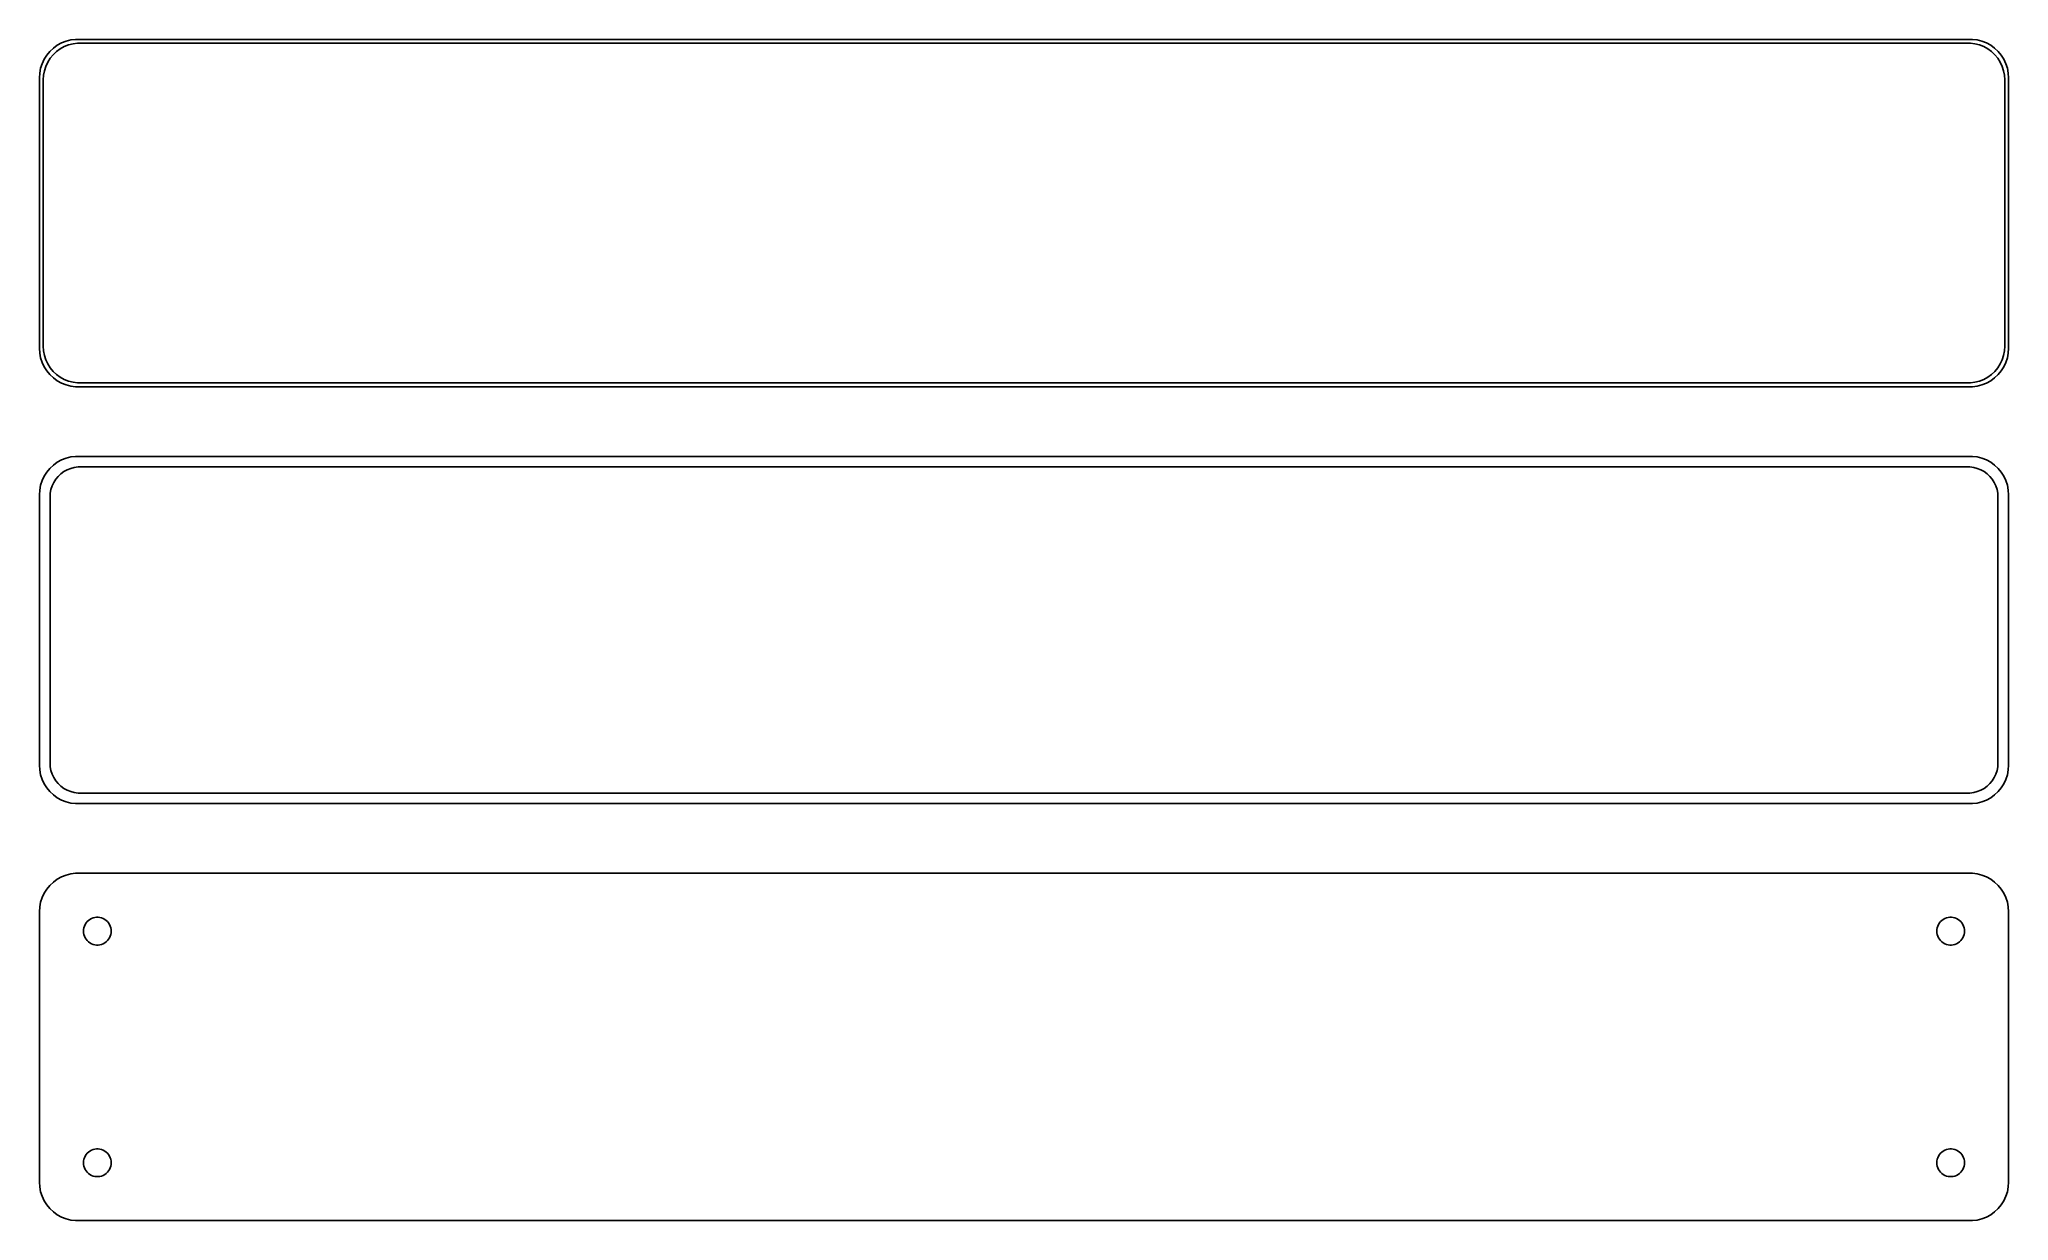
# Model space of a CAD drawing. Header units: metres. Extents: x -128 to 128, y 86 to 238.
import ezdxf

# ---------------------------------------------------------------- set-up
doc = ezdxf.new("R2010")
doc.units = ezdxf.units.M

msp = doc.modelspace()

# ---------------------------------------------------------------- linework, layer by layer
for p, q in [((-125.687, 237.353), (-126.145, 236.923)), ((-125.179, 237.722), (-125.687, 237.353)), ((-125.278, 236.91), (-124.795, 237.261)), ((-124.629, 238.024), (-125.179, 237.722)), ((-124.795, 237.261), (-124.272, 237.548)), ((-124.045, 238.255), (-124.629, 238.024)), ((-124.272, 237.548), (-123.718, 237.768)), ((-123.437, 238.411), (-124.045, 238.255)), ((-123.718, 237.768), (-123.14, 237.916)), ((-122.814, 238.49), (-123.437, 238.411)), ((-123.14, 237.916), (-122.548, 237.991)), ((122.814, 238.49), (-122.814, 238.49)), ((-122.548, 237.991), (122.548, 237.991)), ((122.548, 237.991), (123.14, 237.916)), ((123.437, 238.411), (122.814, 238.49)), ((123.14, 237.916), (123.718, 237.768)), ((124.045, 238.255), (123.437, 238.411)), ((123.718, 237.768), (124.272, 237.548)), ((124.629, 238.024), (124.045, 238.255)), ((124.272, 237.548), (124.795, 237.261)), ((125.179, 237.722), (124.629, 238.024)), ((124.795, 237.261), (125.278, 236.91)), ((125.687, 237.353), (125.179, 237.722)), ((126.145, 236.923), (125.687, 237.353)), ((-127.343, 234.743), (-127.461, 234.127)), ((-127.149, 235.341), (-127.343, 234.743)), ((-126.882, 235.909), (-127.149, 235.341)), ((-126.545, 236.439), (-126.882, 235.909)), ((-126.851, 234.431), (-126.666, 234.999)), ((-126.666, 234.999), (-126.412, 235.538)), ((-126.145, 236.923), (-126.545, 236.439)), ((-126.412, 235.538), (-126.093, 236.042)), ((-126.093, 236.042), (-125.713, 236.502)), ((-125.713, 236.502), (-125.278, 236.91)), ((125.278, 236.91), (125.713, 236.502)), ((125.713, 236.502), (126.093, 236.042)), ((126.093, 236.042), (126.412, 235.538)), ((126.545, 236.439), (126.145, 236.923)), ((126.412, 235.538), (126.666, 234.999)), ((126.882, 235.909), (126.545, 236.439)), ((126.666, 234.999), (126.851, 234.431)), ((127.149, 235.341), (126.882, 235.909)), ((127.343, 234.743), (127.149, 235.341)), ((127.461, 234.127), (127.343, 234.743)), ((-127.461, 234.127), (-127.5, 233.5)), ((-127.5, 233.5), (-127.5, 198.5)), ((-127, 233.25), (-126.963, 233.845)), ((-127, 198.75), (-127, 233.25)), ((-126.963, 233.845), (-126.851, 234.431)), ((126.851, 234.431), (126.963, 233.845)), ((126.963, 233.845), (127, 233.25)), ((127, 233.25), (127, 198.75)), ((127.5, 233.5), (127.461, 234.127)), ((127.5, 198.5), (127.5, 233.5)), ((-127.5, 198.5), (-127.461, 197.873)), ((-127.461, 197.873), (-127.343, 197.257)), ((-127.343, 197.257), (-127.149, 196.659)), ((-127.149, 196.659), (-126.882, 196.091)), ((-126.963, 198.155), (-127, 198.75)), ((-126.851, 197.569), (-126.963, 198.155)), ((-126.666, 197.001), (-126.851, 197.569)), ((-126.412, 196.462), (-126.666, 197.001)), ((-126.093, 195.958), (-126.412, 196.462)), ((126.412, 196.462), (126.093, 195.958)), ((126.666, 197.001), (126.412, 196.462)), ((126.851, 197.569), (126.666, 197.001)), ((126.963, 198.155), (126.851, 197.569)), ((126.882, 196.091), (127.149, 196.659)), ((127, 198.75), (126.963, 198.155)), ((127.149, 196.659), (127.343, 197.257)), ((127.343, 197.257), (127.461, 197.873)), ((127.461, 197.873), (127.5, 198.5)), ((-126.882, 196.091), (-126.545, 195.561)), ((-126.545, 195.561), (-126.145, 195.077)), ((-126.145, 195.077), (-125.687, 194.647)), ((-125.713, 195.498), (-126.093, 195.958)), ((-125.278, 195.09), (-125.713, 195.498)), ((-125.687, 194.647), (-125.179, 194.278)), ((-124.795, 194.739), (-125.278, 195.09)), ((-125.179, 194.278), (-124.629, 193.976)), ((-124.272, 194.452), (-124.795, 194.739)), ((-124.629, 193.976), (-124.045, 193.745)), ((-123.718, 194.232), (-124.272, 194.452)), ((-123.14, 194.084), (-123.718, 194.232)), ((-122.548, 194.009), (-123.14, 194.084)), ((122.548, 194.009), (-122.548, 194.009)), ((123.14, 194.084), (122.548, 194.009)), ((123.718, 194.232), (123.14, 194.084)), ((124.272, 194.452), (123.718, 194.232)), ((124.045, 193.745), (124.629, 193.976)), ((124.795, 194.739), (124.272, 194.452)), ((124.629, 193.976), (125.179, 194.278)), ((125.278, 195.09), (124.795, 194.739)), ((125.179, 194.278), (125.687, 194.647)), ((125.713, 195.498), (125.278, 195.09)), ((125.687, 194.647), (126.145, 195.077)), ((126.093, 195.958), (125.713, 195.498)), ((126.145, 195.077), (126.545, 195.561)), ((126.545, 195.561), (126.882, 196.091)), ((-124.045, 193.745), (-123.437, 193.589)), ((-123.437, 193.589), (-122.814, 193.51)), ((-122.814, 193.51), (122.814, 193.51)), ((122.814, 193.51), (123.437, 193.589)), ((123.437, 193.589), (124.045, 193.745)), ((-125.179, 183.722), (-125.687, 183.353)), ((-124.629, 184.024), (-125.179, 183.722)), ((-124.045, 184.255), (-124.629, 184.024)), ((-123.437, 184.411), (-124.045, 184.255)), ((-122.814, 184.49), (-123.437, 184.411)), ((122.814, 184.49), (-122.814, 184.49)), ((123.437, 184.411), (122.814, 184.49)), ((124.045, 184.255), (123.437, 184.411)), ((124.629, 184.024), (124.045, 184.255)), ((125.179, 183.722), (124.629, 184.024)), ((125.687, 183.353), (125.179, 183.722)), ((-127.149, 181.341), (-127.343, 180.743)), ((-126.882, 181.909), (-127.149, 181.341)), ((-126.545, 182.439), (-126.882, 181.909)), ((-126.145, 182.923), (-126.545, 182.439)), ((-125.687, 183.353), (-126.145, 182.923)), ((-125.848, 180.674), (-125.641, 181.114)), ((-125.641, 181.114), (-125.38, 181.524)), ((-125.38, 181.524), (-125.071, 181.899)), ((-125.071, 181.899), (-124.716, 182.231)), ((-124.716, 182.231), (-124.323, 182.517)), ((-124.323, 182.517), (-123.898, 182.751)), ((-123.898, 182.751), (-123.446, 182.93)), ((-123.446, 182.93), (-122.975, 183.051)), ((-122.975, 183.051), (-122.493, 183.112)), ((-122.493, 183.112), (122.493, 183.112)), ((122.493, 183.112), (122.975, 183.051)), ((122.975, 183.051), (123.446, 182.93)), ((123.446, 182.93), (123.898, 182.751)), ((123.898, 182.751), (124.323, 182.517)), ((124.323, 182.517), (124.716, 182.231)), ((124.716, 182.231), (125.071, 181.899)), ((125.071, 181.899), (125.38, 181.524)), ((125.38, 181.524), (125.641, 181.114)), ((125.641, 181.114), (125.848, 180.674)), ((126.145, 182.923), (125.687, 183.353)), ((126.545, 182.439), (126.145, 182.923)), ((126.882, 181.909), (126.545, 182.439)), ((127.149, 181.341), (126.882, 181.909)), ((127.343, 180.743), (127.149, 181.341)), ((-127.461, 180.127), (-127.5, 179.5)), ((-127.5, 179.5), (-127.5, 144.5)), ((-127.343, 180.743), (-127.461, 180.127)), ((-126.119, 179.25), (-126.089, 179.735)), ((-126.119, 144.75), (-126.119, 179.25)), ((-126.089, 179.735), (-125.998, 180.212)), ((-125.998, 180.212), (-125.848, 180.674)), ((125.848, 180.674), (125.998, 180.212)), ((125.998, 180.212), (126.089, 179.735)), ((126.089, 179.735), (126.119, 179.25)), ((126.119, 179.25), (126.119, 144.75)), ((127.461, 180.127), (127.343, 180.743)), ((127.5, 179.5), (127.461, 180.127)), ((127.5, 144.5), (127.5, 179.5)), ((-127.5, 144.5), (-127.461, 143.873)), ((-127.461, 143.873), (-127.343, 143.257)), ((-127.343, 143.257), (-127.149, 142.659)), ((-126.089, 144.265), (-126.119, 144.75)), ((-125.998, 143.788), (-126.089, 144.265)), ((-125.848, 143.326), (-125.998, 143.788)), ((-125.641, 142.886), (-125.848, 143.326)), ((-125.38, 142.476), (-125.641, 142.886)), ((125.641, 142.886), (125.38, 142.476)), ((125.848, 143.326), (125.641, 142.886)), ((125.998, 143.788), (125.848, 143.326)), ((126.089, 144.265), (125.998, 143.788)), ((126.119, 144.75), (126.089, 144.265)), ((127.149, 142.659), (127.343, 143.257)), ((127.343, 143.257), (127.461, 143.873)), ((127.461, 143.873), (127.5, 144.5)), ((-127.149, 142.659), (-126.882, 142.091)), ((-126.882, 142.091), (-126.545, 141.561)), ((-126.545, 141.561), (-126.145, 141.077)), ((-126.145, 141.077), (-125.687, 140.647)), ((-125.687, 140.647), (-125.179, 140.278)), ((-125.071, 142.101), (-125.38, 142.476)), ((-125.179, 140.278), (-124.629, 139.976)), ((-124.716, 141.769), (-125.071, 142.101)), ((-124.323, 141.483), (-124.716, 141.769)), ((-123.898, 141.249), (-124.323, 141.483)), ((-123.446, 141.07), (-123.898, 141.249)), ((-122.975, 140.949), (-123.446, 141.07)), ((-122.493, 140.888), (-122.975, 140.949)), ((122.493, 140.888), (-122.493, 140.888)), ((122.975, 140.949), (122.493, 140.888)), ((123.446, 141.07), (122.975, 140.949)), ((123.898, 141.249), (123.446, 141.07)), ((124.323, 141.483), (123.898, 141.249)), ((124.716, 141.769), (124.323, 141.483)), ((124.629, 139.976), (125.179, 140.278)), ((125.071, 142.101), (124.716, 141.769)), ((125.38, 142.476), (125.071, 142.101)), ((125.179, 140.278), (125.687, 140.647)), ((125.687, 140.647), (126.145, 141.077)), ((126.145, 141.077), (126.545, 141.561)), ((126.545, 141.561), (126.882, 142.091)), ((126.882, 142.091), (127.149, 142.659)), ((-124.629, 139.976), (-124.045, 139.745)), ((-124.045, 139.745), (-123.437, 139.589)), ((-123.437, 139.589), (-122.814, 139.51)), ((-122.814, 139.51), (122.814, 139.51)), ((122.814, 139.51), (123.437, 139.589)), ((123.437, 139.589), (124.045, 139.745)), ((124.045, 139.745), (124.629, 139.976)), ((-124.045, 130.255), (-124.629, 130.024)), ((-123.437, 130.411), (-124.045, 130.255)), ((-122.814, 130.49), (-123.437, 130.411)), ((122.814, 130.49), (-122.814, 130.49)), ((123.437, 130.411), (122.814, 130.49)), ((124.045, 130.255), (123.437, 130.411)), ((124.629, 130.024), (124.045, 130.255)), ((-126.882, 127.909), (-127.149, 127.341)), ((-126.545, 128.439), (-126.882, 127.909)), ((-126.145, 128.923), (-126.545, 128.439)), ((-125.687, 129.353), (-126.145, 128.923)), ((-125.179, 129.722), (-125.687, 129.353)), ((-124.629, 130.024), (-125.179, 129.722)), ((125.179, 129.722), (124.629, 130.024)), ((125.687, 129.353), (125.179, 129.722)), ((126.145, 128.923), (125.687, 129.353)), ((126.545, 128.439), (126.145, 128.923)), ((126.882, 127.909), (126.545, 128.439)), ((127.149, 127.341), (126.882, 127.909)), ((-127.461, 126.127), (-127.5, 125.5)), ((-127.5, 125.5), (-127.5, 90.5)), ((-127.343, 126.743), (-127.461, 126.127)), ((-127.149, 127.341), (-127.343, 126.743)), ((127.343, 126.743), (127.149, 127.341)), ((127.461, 126.127), (127.343, 126.743)), ((127.5, 125.5), (127.461, 126.127)), ((127.5, 90.5), (127.5, 125.5)), ((-121.8, 123), (-121.786, 123.226)), ((-121.786, 122.774), (-121.8, 123)), ((-121.786, 123.226), (-121.743, 123.448)), ((-121.743, 122.552), (-121.786, 122.774)), ((-121.743, 123.448), (-121.674, 123.663)), ((-121.674, 122.337), (-121.743, 122.552)), ((-121.674, 123.663), (-121.577, 123.867)), ((-121.577, 123.867), (-121.456, 124.058)), ((-121.456, 124.058), (-121.312, 124.232)), ((-121.312, 124.232), (-121.147, 124.387)), ((-121.147, 124.387), (-120.964, 124.52)), ((-120.964, 124.52), (-120.766, 124.629)), ((-120.766, 124.629), (-120.556, 124.712)), ((-120.556, 124.712), (-120.337, 124.768)), ((-120.337, 124.768), (-120.113, 124.796)), ((-120.113, 124.796), (-119.887, 124.796)), ((-119.887, 124.796), (-119.663, 124.768)), ((-119.663, 124.768), (-119.444, 124.712)), ((-119.444, 124.712), (-119.234, 124.629)), ((-119.234, 124.629), (-119.036, 124.52)), ((-119.036, 124.52), (-118.853, 124.387)), ((-118.853, 124.387), (-118.688, 124.232)), ((-118.688, 124.232), (-118.544, 124.058)), ((-118.544, 124.058), (-118.423, 123.867)), ((-118.423, 123.867), (-118.326, 123.663)), ((-118.326, 123.663), (-118.257, 123.448)), ((-118.257, 122.552), (-118.326, 122.337)), ((-118.257, 123.448), (-118.214, 123.226)), ((-118.214, 122.774), (-118.257, 122.552)), ((-118.214, 123.226), (-118.2, 123)), ((-118.2, 123), (-118.214, 122.774)), ((118.2, 123), (118.214, 123.226)), ((118.214, 122.774), (118.2, 123)), ((118.214, 123.226), (118.257, 123.448)), ((118.257, 122.552), (118.214, 122.774)), ((118.257, 123.448), (118.326, 123.663)), ((118.326, 122.337), (118.257, 122.552)), ((118.326, 123.663), (118.423, 123.867)), ((118.423, 123.867), (118.544, 124.058)), ((118.544, 124.058), (118.688, 124.232)), ((118.688, 124.232), (118.853, 124.387)), ((118.853, 124.387), (119.036, 124.52)), ((119.036, 124.52), (119.234, 124.629)), ((119.234, 124.629), (119.444, 124.712)), ((119.444, 124.712), (119.663, 124.768)), ((119.663, 124.768), (119.887, 124.796)), ((119.887, 124.796), (120.113, 124.796)), ((120.113, 124.796), (120.337, 124.768)), ((120.337, 124.768), (120.556, 124.712)), ((120.556, 124.712), (120.766, 124.629)), ((120.766, 124.629), (120.964, 124.52)), ((120.964, 124.52), (121.147, 124.387)), ((121.147, 124.387), (121.312, 124.232)), ((121.312, 124.232), (121.456, 124.058)), ((121.456, 124.058), (121.577, 123.867)), ((121.577, 123.867), (121.674, 123.663)), ((121.674, 123.663), (121.743, 123.448)), ((121.743, 122.552), (121.674, 122.337)), ((121.743, 123.448), (121.786, 123.226)), ((121.786, 122.774), (121.743, 122.552)), ((121.786, 123.226), (121.8, 123)), ((121.8, 123), (121.786, 122.774)), ((-121.577, 122.133), (-121.674, 122.337)), ((-121.456, 121.942), (-121.577, 122.133)), ((-121.312, 121.768), (-121.456, 121.942)), ((-121.147, 121.613), (-121.312, 121.768)), ((-120.964, 121.48), (-121.147, 121.613)), ((-120.766, 121.371), (-120.964, 121.48)), ((-120.556, 121.288), (-120.766, 121.371)), ((-120.337, 121.232), (-120.556, 121.288)), ((-120.113, 121.204), (-120.337, 121.232)), ((-119.887, 121.204), (-120.113, 121.204)), ((-119.663, 121.232), (-119.887, 121.204)), ((-119.444, 121.288), (-119.663, 121.232)), ((-119.234, 121.371), (-119.444, 121.288)), ((-119.036, 121.48), (-119.234, 121.371)), ((-118.853, 121.613), (-119.036, 121.48)), ((-118.688, 121.768), (-118.853, 121.613)), ((-118.544, 121.942), (-118.688, 121.768)), ((-118.423, 122.133), (-118.544, 121.942)), ((-118.326, 122.337), (-118.423, 122.133)), ((118.423, 122.133), (118.326, 122.337)), ((118.544, 121.942), (118.423, 122.133)), ((118.688, 121.768), (118.544, 121.942)), ((118.853, 121.613), (118.688, 121.768)), ((119.036, 121.48), (118.853, 121.613)), ((119.234, 121.371), (119.036, 121.48)), ((119.444, 121.288), (119.234, 121.371)), ((119.663, 121.232), (119.444, 121.288)), ((119.887, 121.204), (119.663, 121.232)), ((120.113, 121.204), (119.887, 121.204)), ((120.337, 121.232), (120.113, 121.204)), ((120.556, 121.288), (120.337, 121.232)), ((120.766, 121.371), (120.556, 121.288)), ((120.964, 121.48), (120.766, 121.371)), ((121.147, 121.613), (120.964, 121.48)), ((121.312, 121.768), (121.147, 121.613)), ((121.456, 121.942), (121.312, 121.768)), ((121.577, 122.133), (121.456, 121.942)), ((121.674, 122.337), (121.577, 122.133)), ((-121.312, 94.2322), (-121.147, 94.3869)), ((-121.147, 94.3869), (-120.964, 94.5198)), ((-120.964, 94.5198), (-120.766, 94.6287)), ((-120.766, 94.6287), (-120.556, 94.7119)), ((-120.556, 94.7119), (-120.337, 94.7681)), ((-120.337, 94.7681), (-120.113, 94.7964)), ((-120.113, 94.7964), (-119.887, 94.7964)), ((-119.887, 94.7964), (-119.663, 94.7681)), ((-119.663, 94.7681), (-119.444, 94.7119)), ((-119.444, 94.7119), (-119.234, 94.6287)), ((-119.234, 94.6287), (-119.036, 94.5198)), ((-119.036, 94.5198), (-118.853, 94.3869)), ((-118.853, 94.3869), (-118.688, 94.2322)), ((118.688, 94.2322), (118.853, 94.3869)), ((118.853, 94.3869), (119.036, 94.5198)), ((119.036, 94.5198), (119.234, 94.6287)), ((119.234, 94.6287), (119.444, 94.7119)), ((119.444, 94.7119), (119.663, 94.7681)), ((119.663, 94.7681), (119.887, 94.7964)), ((119.887, 94.7964), (120.113, 94.7964)), ((120.113, 94.7964), (120.337, 94.7681)), ((120.337, 94.7681), (120.556, 94.7119)), ((120.556, 94.7119), (120.766, 94.6287)), ((120.766, 94.6287), (120.964, 94.5198)), ((120.964, 94.5198), (121.147, 94.3869)), ((121.147, 94.3869), (121.312, 94.2322)), ((-121.8, 93), (-121.786, 93.2256)), ((-121.786, 92.7744), (-121.8, 93)), ((-121.786, 93.2256), (-121.743, 93.4476)), ((-121.743, 92.5524), (-121.786, 92.7744)), ((-121.743, 93.4476), (-121.674, 93.6626)), ((-121.674, 92.3374), (-121.743, 92.5524)), ((-121.674, 93.6626), (-121.577, 93.8672)), ((-121.577, 92.1329), (-121.674, 92.3374)), ((-121.577, 93.8672), (-121.456, 94.058)), ((-121.456, 91.942), (-121.577, 92.1329)), ((-121.456, 94.058), (-121.312, 94.2322)), ((-121.312, 91.7678), (-121.456, 91.942)), ((-118.688, 94.2322), (-118.544, 94.058)), ((-118.544, 91.942), (-118.688, 91.7678)), ((-118.544, 94.058), (-118.423, 93.8672)), ((-118.423, 92.1329), (-118.544, 91.942)), ((-118.423, 93.8672), (-118.326, 93.6626)), ((-118.326, 92.3374), (-118.423, 92.1329)), ((-118.326, 93.6626), (-118.257, 93.4476)), ((-118.257, 92.5524), (-118.326, 92.3374)), ((-118.257, 93.4476), (-118.214, 93.2256)), ((-118.214, 92.7744), (-118.257, 92.5524)), ((-118.214, 93.2256), (-118.2, 93)), ((-118.2, 93), (-118.214, 92.7744)), ((118.2, 93), (118.214, 93.2256)), ((118.214, 92.7744), (118.2, 93)), ((118.214, 93.2256), (118.257, 93.4476)), ((118.257, 92.5524), (118.214, 92.7744)), ((118.257, 93.4476), (118.326, 93.6626)), ((118.326, 92.3374), (118.257, 92.5524)), ((118.326, 93.6626), (118.423, 93.8672)), ((118.423, 92.1329), (118.326, 92.3374)), ((118.423, 93.8672), (118.544, 94.058)), ((118.544, 91.942), (118.423, 92.1329)), ((118.544, 94.058), (118.688, 94.2322)), ((118.688, 91.7678), (118.544, 91.942)), ((121.312, 94.2322), (121.456, 94.058)), ((121.456, 91.942), (121.312, 91.7678)), ((121.456, 94.058), (121.577, 93.8672)), ((121.577, 92.1329), (121.456, 91.942)), ((121.577, 93.8672), (121.674, 93.6626)), ((121.674, 92.3374), (121.577, 92.1329)), ((121.674, 93.6626), (121.743, 93.4476)), ((121.743, 92.5524), (121.674, 92.3374)), ((121.743, 93.4476), (121.786, 93.2256)), ((121.786, 92.7744), (121.743, 92.5524)), ((121.786, 93.2256), (121.8, 93)), ((121.8, 93), (121.786, 92.7744)), ((-127.5, 90.5), (-127.461, 89.8733)), ((-127.461, 89.8733), (-127.343, 89.2566)), ((-127.343, 89.2566), (-127.149, 88.6594)), ((-121.147, 91.6131), (-121.312, 91.7678)), ((-120.964, 91.4802), (-121.147, 91.6131)), ((-120.766, 91.3713), (-120.964, 91.4802)), ((-120.556, 91.2881), (-120.766, 91.3713)), ((-120.337, 91.2319), (-120.556, 91.2881)), ((-120.113, 91.2036), (-120.337, 91.2319)), ((-119.887, 91.2036), (-120.113, 91.2036)), ((-119.663, 91.2319), (-119.887, 91.2036)), ((-119.444, 91.2881), (-119.663, 91.2319)), ((-119.234, 91.3713), (-119.444, 91.2881)), ((-119.036, 91.4802), (-119.234, 91.3713)), ((-118.853, 91.6131), (-119.036, 91.4802)), ((-118.688, 91.7678), (-118.853, 91.6131)), ((118.853, 91.6131), (118.688, 91.7678)), ((119.036, 91.4802), (118.853, 91.6131)), ((119.234, 91.3713), (119.036, 91.4802)), ((119.444, 91.2881), (119.234, 91.3713)), ((119.663, 91.2319), (119.444, 91.2881)), ((119.887, 91.2036), (119.663, 91.2319)), ((120.113, 91.2036), (119.887, 91.2036)), ((120.337, 91.2319), (120.113, 91.2036)), ((120.556, 91.2881), (120.337, 91.2319)), ((120.766, 91.3713), (120.556, 91.2881)), ((120.964, 91.4802), (120.766, 91.3713)), ((121.147, 91.6131), (120.964, 91.4802)), ((121.312, 91.7678), (121.147, 91.6131)), ((127.149, 88.6594), (127.343, 89.2566)), ((127.343, 89.2566), (127.461, 89.8733)), ((127.461, 89.8733), (127.5, 90.5)), ((-127.149, 88.6594), (-126.882, 88.0912)), ((-126.882, 88.0912), (-126.545, 87.5611)), ((-126.545, 87.5611), (-126.145, 87.0773)), ((-126.145, 87.0773), (-125.687, 86.6474)), ((125.687, 86.6474), (126.145, 87.0773)), ((126.145, 87.0773), (126.545, 87.5611)), ((126.545, 87.5611), (126.882, 88.0912)), ((126.882, 88.0912), (127.149, 88.6594)), ((-125.687, 86.6474), (-125.179, 86.2784)), ((-125.179, 86.2784), (-124.629, 85.9759)), ((-124.629, 85.9759), (-124.045, 85.7447)), ((-124.045, 85.7447), (-123.437, 85.5886)), ((-123.437, 85.5886), (-122.814, 85.5099)), ((-122.814, 85.5099), (122.814, 85.5099)), ((122.814, 85.5099), (123.437, 85.5886)), ((123.437, 85.5886), (124.045, 85.7447)), ((124.045, 85.7447), (124.629, 85.9759)), ((124.629, 85.9759), (125.179, 86.2784)), ((125.179, 86.2784), (125.687, 86.6474))]:
    msp.add_line(p, q)

doc.saveas('drawing.dxf')
